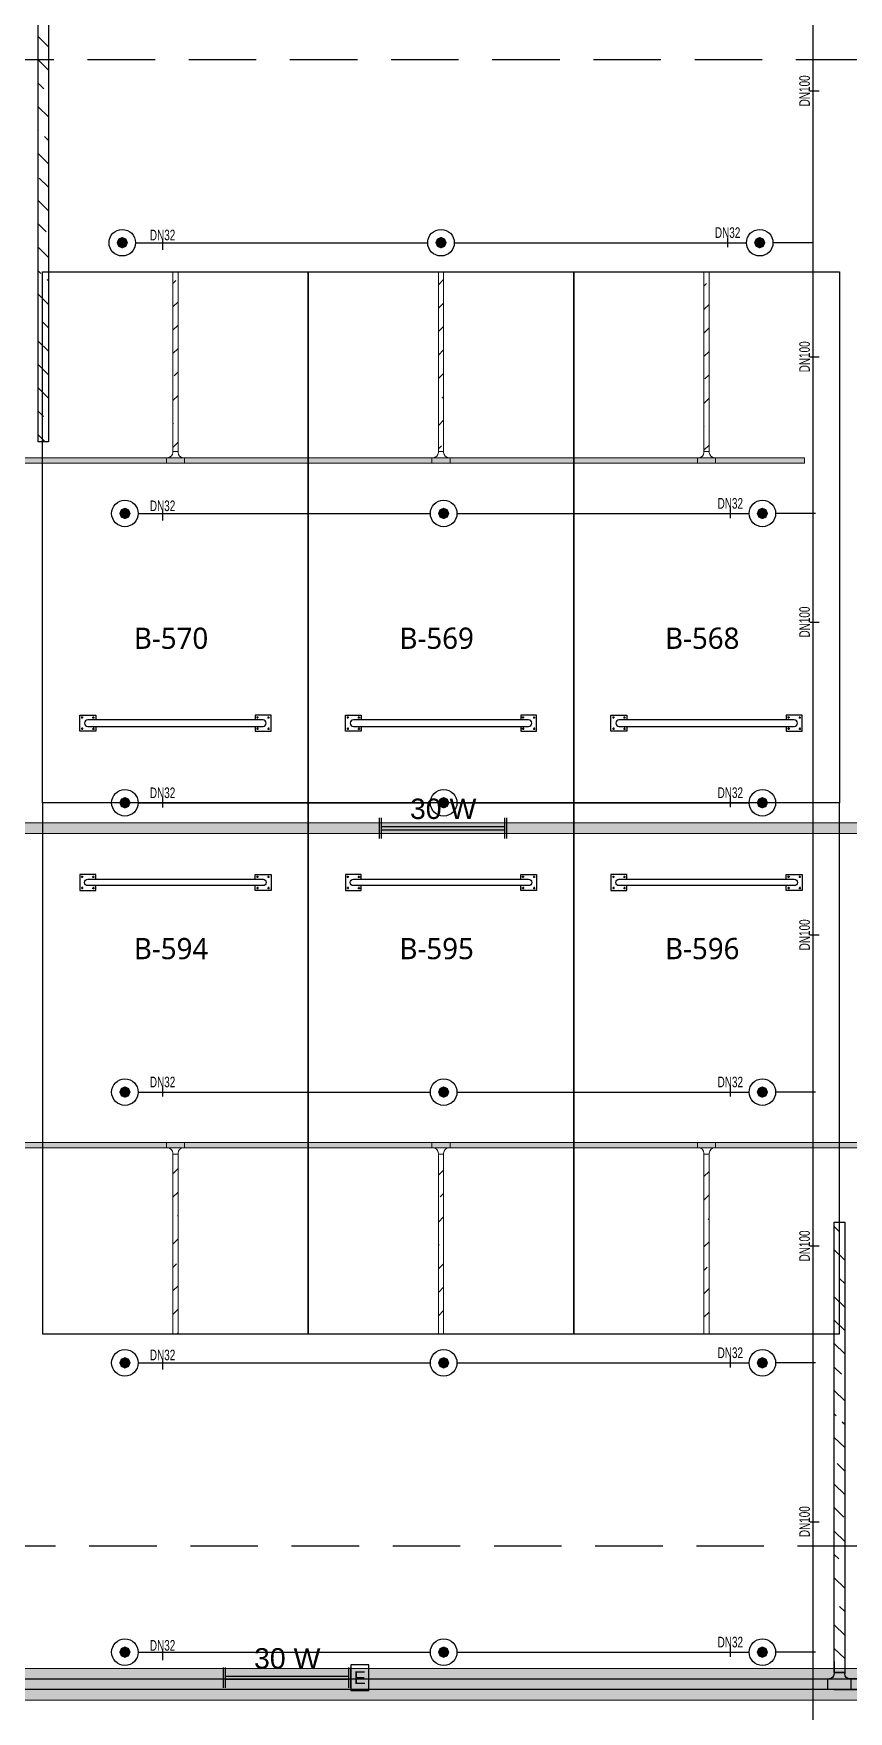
# Model space of a CAD drawing. Header units: millimetres. Extents: x -379292 to 1221486, y 92049 to 447512.
# Drawn here: x -183790 to -176120, y 140261 to 156064 of the extents above; entities that cross this region are included whole.
import ezdxf
from ezdxf.enums import TextEntityAlignment as Align

# ---------------------------------------------------------------- set-up
doc = ezdxf.new("R2010")
doc.units = ezdxf.units.MM
doc.linetypes.add('HIDDEN', pattern=[9.525, 6.35, -3.175])
for name, color, linetype in [('-M-YNGN-BORUID', 7, 'Continuous'), ('-M-YNGN-BORUUZUN', 7, 'Continuous'), ('-M-YNGN-BORUYUK', 7, 'Continuous'), ('-M-YNGN-SPR-YUK', 7, 'Continuous'), ('-M-YNGN-ZON5-CAP-', 7, 'Continuous'), ('-M-YNGN-ZON5-SPR-', 7, 'Continuous'), ('05_SYMBOL', 2, 'Continuous'), ('08_LAMP', 4, 'Continuous'), ('202-A-Y-MahalAd', 141, 'Continuous'), ('E_CT_ZA', 6, 'Continuous')]:
    doc.layers.add(name, color=color, linetype=linetype)
doc.layers.add('-M-YNGN-SPR-CAPCIZGI', color=188, linetype='Continuous', plot=False)
for name, color, linetype, lineweight in [('-M-YNGN-ZON5', 11, 'SP', 30), ('E_CT_AYDINLATMA', 3, 'Continuous', 9), ('E_CT_KA', 4, 'Continuous', 9), ('E_CT_KIRMIZI', 1, 'Continuous', 9)]:
    doc.layers.add(name, color=color, linetype=linetype, lineweight=lineweight)
doc.styles.add('CIZGI', font='tahoma.ttf', dxfattribs={"width": 0.8, "oblique": 20})
doc.styles.add('HCAD', font='HCAD.SHX', dxfattribs={"width": 0.8, "height": 0.2})
doc.styles.add('PIPESIZE', font='hcad.shx', dxfattribs={"width": 0.8})
doc.styles.add('SPR-NOT', font='romans.shx')
doc.styles.get("Standard").update_dxf_attribs({"font": 'segoeuil.ttf'})
doc.styles.add('YAZI-2', font='arial.ttf', dxfattribs={"height": 2})
doc.linetypes.add('SP', pattern='A,2,-0.1,["SP",CIZGI,S=0.14,R=0.2,X=0,Y=-0.07],-0.255', length=2.355)

# ---------------------------------------------------------------- blocks, each defined once
blk = doc.blocks.new('202_Vida')
at = {"color": 0, "linetype": 'ByBlock', "ltscale": 0.2}
for points in [[(1, 0), (-1, 0)], [(0, 1), (0, -1)]]:
    blk.add_lwpolyline(points, dxfattribs=at)
at = {"color": 0, "linetype": 'ByBlock'}
for radius in [0.42, 0.23, 0.155]:
    blk.add_circle((0, 0), radius, dxfattribs=at)
blk = doc.blocks.new('202_Stoper')
at = {"color": 0, "linetype": 'ByBlock'}
for points in [[(-750, -30), (-750, -75), (-900, -75), (-900, 75), (-750, 75), (-750, 30)], [(750, -30), (750, -75), (900, -75), (900, 75), (750, 75), (750, 30)]]:
    blk.add_lwpolyline(points, dxfattribs=at)
blk.add_lwpolyline([(825, -30, 1), (825, 30), (-825, 30, 1), (-825, -30)], format="xyb", close=True, dxfattribs=at)
at = {"color": 0, "linetype": 'ByBlock', "yscale": 10, "zscale": 10, "rotation": 180}
for p, xscale in [((-877, 53), -10), ((-772, 53), 10), ((772, 53), -10), ((877, 53), 10)]:
    blk.add_blockref('202_Vida', p, dxfattribs=dict(at, xscale=xscale))
at = {"color": 0, "linetype": 'ByBlock', "yscale": 10, "zscale": 10}
for p, xscale in [((-877, -52), 10), ((-772, -52), -10), ((772, -52), 10), ((877, -52), -10)]:
    blk.add_blockref('202_Vida', p, dxfattribs=dict(at, xscale=xscale))
blk = doc.blocks.new('202_Mahalblok')
at = {"color": 0, "linetype": 'ByBlock', "flags": 128}
blk.add_lwpolyline([(0, 0), (0, 5000), (2500, 5000), (2500, 0)], close=True, dxfattribs=at)
at = {"color": 252}
blk.add_blockref('202_Stoper', (1250, 750), dxfattribs=at)
at = {"color": 0, "linetype": 'ByBlock', "ltscale": 25}
blk.add_attdef('MAHALNO', text='', height=200, dxfattribs=at).set_placement((1209, 1390), align=Align.BOTTOM_CENTER)
blk = doc.blocks.new('OtoParkBodrumKatMimari')
at = {"layer": '05_SYMBOL', "color": 252, "linetype": 'HIDDEN', "ltscale": 100}
blk.add_lwpolyline([(118969, 41000), (30876, 41000, -0.179563), (29572, 41484), (17953, 51484, -0.695543), (19258, 55000), (127791, 55000, -0.645796), (129290, 51677), (120469, 41677, -0.215217)], format="xyb", close=True, dxfattribs=at)
at = {"layer": '202-A-Y-MahalAd', "color": 8, "ltscale": 25}
for p, values in [((62650, 48000), {'MAHALNO': 'B-570'}), ((65150, 48000), {'MAHALNO': 'B-569'}), ((67650, 48000), {'MAHALNO': 'B-568'})]:
    blk.add_blockref('202_Mahalblok', p, dxfattribs=at).add_auto_attribs(values)
ref = blk.add_blockref('202_Mahalblok', (62650, 48000), dxfattribs=dict(at, xscale=-1, rotation=180))
ref.add_attrib('MAHALNO', 'B-594', dxfattribs={"layer": '0', "color": 0, "linetype": 'ByBlock', "ltscale": 25, "height": 200}).set_placement((63859, 46467), align=Align.BOTTOM_CENTER)
ref = blk.add_blockref('202_Mahalblok', (65150, 48000), dxfattribs=dict(at, xscale=-1, rotation=180))
ref.add_attrib('MAHALNO', 'B-595', dxfattribs={"layer": '0', "color": 0, "linetype": 'ByBlock', "ltscale": 25, "height": 200}).set_placement((66359, 46467), align=Align.BOTTOM_CENTER)
ref = blk.add_blockref('202_Mahalblok', (67650, 48000), dxfattribs=dict(at, xscale=-1, rotation=180))
ref.add_attrib('MAHALNO', 'B-596', dxfattribs={"layer": '0', "color": 0, "linetype": 'ByBlock', "ltscale": 25, "height": 200}).set_placement((68859, 46467), align=Align.BOTTOM_CENTER)
blk = doc.blocks.new('SPRKL100')
at = {"layer": '-M-YNGN-SPR-CAPCIZGI'}
blk.add_line((0, 0.43), (0, -0.43), dxfattribs=at)
at = {"layer": '-M-YNGN-BORUID', "color": 0, "style": 'HCAD', "width": 0.8, "flags": 1}
blk.add_attdef('DIC', text='', height=0.4, dxfattribs=at).set_placement((0, -1.69), align=Align.CENTER)
at = {"layer": '-M-YNGN-BORUUZUN', "color": 0, "style": 'HCAD', "width": 0.7}
blk.add_attdef('BOY', text='', height=0.8, dxfattribs=at).set_placement((0, -1.08), align=Align.CENTER)
at = {"layer": '-M-YNGN-BORUYUK', "color": 6, "style": 'PIPESIZE', "width": 0.8}
blk.add_attdef('YUK', text='', height=0.5, dxfattribs=at).set_placement((0, 1.87), align=Align.CENTER)
at = {"color": 0, "style": 'PIPESIZE', "width": 0.7}
blk.add_attdef('CAP', text='', height=1, dxfattribs=at).set_placement((0, 0.45), align=Align.CENTER)
blk = doc.blocks.new('SP-C-UP-12')
at = {"ltscale": 10}
blk.add_line((0, 0), (0, 0), dxfattribs=at)
at = {"color": 1, "linetype": 'Continuous'}
blk.add_circle((0, 0), 12.5, dxfattribs=at)
at = {"ltscale": 10}
for points in [[(-5.4, 0), (-3.8, 3.8), (-3.8, -3.8), (0, 5.4)], [(-3.8, -3.8), (0, 5.4), (0, -5.4), (3.8, 3.8)], [(0, -5.4), (3.8, 3.8), (3.8, -3.8), (5.4, 0)]]:
    blk.add_solid(points, dxfattribs=at)
at = {"layer": '-M-YNGN-SPR-YUK', "style": 'SPR-NOT', "width": 0.5, "flags": 9}
for tag, p in [('YUK', (0, 17.8)), ('CAP', (0, 14.4)), ('TIP', (0.2, 10.8))]:
    blk.add_attdef(tag, text='', height=2.5, dxfattribs=at).set_placement(p, align=Align.MIDDLE_CENTER)
blk = doc.blocks.new('A$C69E8C7F8')
at = {"layer": '-M-YNGN-ZON5', "ltscale": 500}
for p, q in [((-2056.3, 6569.4), (-2056.3, 359.4)), ((-2693.8, 5236.9), (-2418.8, 5236.9)), ((-2393.8, 5236.9), (-2118.8, 5236.9)), ((-2056.3, 5236.9), (-2093.8, 5236.9)), ((-2691.3, 4981.9), (-2416.3, 4981.9)), ((-2391.3, 4981.9), (-2116.3, 4981.9)), ((-2053.8, 4981.9), (-2091.3, 4981.9)), ((-2691.3, 4709.4), (-2416.3, 4709.4)), ((-2391.3, 4709.4), (-2116.3, 4709.4)), ((-2053.8, 4709.4), (-2091.3, 4709.4)), ((-2691.3, 4436.9), (-2416.3, 4436.9)), ((-2391.3, 4436.9), (-2116.3, 4436.9)), ((-2053.8, 4436.9), (-2091.3, 4436.9)), ((-2691.3, 4181.9), (-2416.3, 4181.9)), ((-2391.3, 4181.9), (-2116.3, 4181.9)), ((-2053.8, 4181.9), (-2091.3, 4181.9)), ((-2691.3, 3909.4), (-2416.3, 3909.4)), ((-2391.3, 3909.4), (-2116.3, 3909.4)), ((-2053.8, 3909.4), (-2091.3, 3909.4))]:
    blk.add_line(p, q, dxfattribs=at)
at = {"layer": '-M-YNGN-ZON5-CAP-'}
ref = blk.add_blockref('SPRKL100', (-2054.6, 5379.9), dxfattribs=dict(at, xscale=10.00000000000001, yscale=10.00000000000001, zscale=10.00000000000001, rotation=90))
ref.add_attrib('CAP', 'DN100', dxfattribs={"layer": '0', "color": 0, "height": 10, "rotation": 90, "style": 'PIPESIZE', "width": 0.7}).set_placement((-2059.1, 5379.9), align=Align.CENTER)
ref = blk.add_blockref('SPRKL100', (-2668.4, 5234.6), dxfattribs=dict(at, xscale=10, yscale=10, zscale=10))
ref.add_attrib('CAP', 'DN32', dxfattribs={"layer": '0', "color": 0, "height": 10, "style": 'PIPESIZE', "width": 0.7}).set_placement((-2668.4, 5239.1), align=Align.CENTER)
ref = blk.add_blockref('SPRKL100', (-2136.5, 5236.9), dxfattribs=dict(at, xscale=10, yscale=10, zscale=10))
ref.add_attrib('CAP', 'DN32', dxfattribs={"layer": '0', "color": 0, "height": 10, "style": 'PIPESIZE', "width": 0.7}).set_placement((-2136.5, 5241.4), align=Align.CENTER)
ref = blk.add_blockref('SPRKL100', (-2054.6, 5129.4), dxfattribs=dict(at, xscale=10.00000000000001, yscale=10.00000000000001, zscale=10.00000000000001, rotation=90))
ref.add_attrib('CAP', 'DN100', dxfattribs={"layer": '0', "color": 0, "height": 10, "rotation": 90, "style": 'PIPESIZE', "width": 0.7}).set_placement((-2059.1, 5129.4), align=Align.CENTER)
ref = blk.add_blockref('SPRKL100', (-2668.4, 4979.6), dxfattribs=dict(at, xscale=10, yscale=10, zscale=10))
ref.add_attrib('CAP', 'DN32', dxfattribs={"layer": '0', "color": 0, "height": 10, "style": 'PIPESIZE', "width": 0.7}).set_placement((-2668.4, 4984.1), align=Align.CENTER)
ref = blk.add_blockref('SPRKL100', (-2134, 4981.9), dxfattribs=dict(at, xscale=10, yscale=10, zscale=10))
ref.add_attrib('CAP', 'DN32', dxfattribs={"layer": '0', "color": 0, "height": 10, "style": 'PIPESIZE', "width": 0.7}).set_placement((-2134, 4986.4), align=Align.CENTER)
ref = blk.add_blockref('SPRKL100', (-2054.6, 4879.6), dxfattribs=dict(at, xscale=10.00000000000001, yscale=10.00000000000001, zscale=10.00000000000001, rotation=90))
ref.add_attrib('CAP', 'DN100', dxfattribs={"layer": '0', "color": 0, "height": 10, "rotation": 90, "style": 'PIPESIZE', "width": 0.7}).set_placement((-2059.1, 4879.6), align=Align.CENTER)
ref = blk.add_blockref('SPRKL100', (-2668.4, 4709.3), dxfattribs=dict(at, xscale=10, yscale=10, zscale=10))
ref.add_attrib('CAP', 'DN32', dxfattribs={"layer": '0', "color": 0, "height": 10, "style": 'PIPESIZE', "width": 0.7}).set_placement((-2668.4, 4713.8), align=Align.CENTER)
ref = blk.add_blockref('SPRKL100', (-2134, 4709.4), dxfattribs=dict(at, xscale=10, yscale=10, zscale=10))
ref.add_attrib('CAP', 'DN32', dxfattribs={"layer": '0', "color": 0, "height": 10, "style": 'PIPESIZE', "width": 0.7}).set_placement((-2134, 4713.9), align=Align.CENTER)
ref = blk.add_blockref('SPRKL100', (-2054.6, 4585), dxfattribs=dict(at, xscale=10.00000000000001, yscale=10.00000000000001, zscale=10.00000000000001, rotation=90))
ref.add_attrib('CAP', 'DN100', dxfattribs={"layer": '0', "color": 0, "height": 10, "rotation": 90, "style": 'PIPESIZE', "width": 0.7}).set_placement((-2059.1, 4585), align=Align.CENTER)
ref = blk.add_blockref('SPRKL100', (-2668.4, 4436.9), dxfattribs=dict(at, xscale=10, yscale=10, zscale=10))
ref.add_attrib('CAP', 'DN32', dxfattribs={"layer": '0', "color": 0, "height": 10, "style": 'PIPESIZE', "width": 0.7}).set_placement((-2668.4, 4441.4), align=Align.CENTER)
ref = blk.add_blockref('SPRKL100', (-2134, 4436.9), dxfattribs=dict(at, xscale=10, yscale=10, zscale=10))
ref.add_attrib('CAP', 'DN32', dxfattribs={"layer": '0', "color": 0, "height": 10, "style": 'PIPESIZE', "width": 0.7}).set_placement((-2134, 4441.4), align=Align.CENTER)
ref = blk.add_blockref('SPRKL100', (-2054.6, 4292), dxfattribs=dict(at, xscale=10.00000000000001, yscale=10.00000000000001, zscale=10.00000000000001, rotation=90))
ref.add_attrib('CAP', 'DN100', dxfattribs={"layer": '0', "color": 0, "height": 10, "rotation": 90, "style": 'PIPESIZE', "width": 0.7}).set_placement((-2059.1, 4292), align=Align.CENTER)
ref = blk.add_blockref('SPRKL100', (-2668.4, 4179.8), dxfattribs=dict(at, xscale=10, yscale=10, zscale=10))
ref.add_attrib('CAP', 'DN32', dxfattribs={"layer": '0', "color": 0, "height": 10, "style": 'PIPESIZE', "width": 0.7}).set_placement((-2668.4, 4184.3), align=Align.CENTER)
ref = blk.add_blockref('SPRKL100', (-2134, 4181.9), dxfattribs=dict(at, xscale=10, yscale=10, zscale=10))
ref.add_attrib('CAP', 'DN32', dxfattribs={"layer": '0', "color": 0, "height": 10, "style": 'PIPESIZE', "width": 0.7}).set_placement((-2134, 4186.4), align=Align.CENTER)
ref = blk.add_blockref('SPRKL100', (-2054.6, 4032.3), dxfattribs=dict(at, xscale=10.00000000000001, yscale=10.00000000000001, zscale=10.00000000000001, rotation=90))
ref.add_attrib('CAP', 'DN100', dxfattribs={"layer": '0', "color": 0, "height": 10, "rotation": 90, "style": 'PIPESIZE', "width": 0.7}).set_placement((-2059.1, 4032.3), align=Align.CENTER)
ref = blk.add_blockref('SPRKL100', (-2668.4, 3906.3), dxfattribs=dict(at, xscale=10, yscale=10, zscale=10))
ref.add_attrib('CAP', 'DN32', dxfattribs={"layer": '0', "color": 0, "height": 10, "style": 'PIPESIZE', "width": 0.7}).set_placement((-2668.4, 3910.8), align=Align.CENTER)
ref = blk.add_blockref('SPRKL100', (-2134, 3909.4), dxfattribs=dict(at, xscale=10, yscale=10, zscale=10))
ref.add_attrib('CAP', 'DN32', dxfattribs={"layer": '0', "color": 0, "height": 10, "style": 'PIPESIZE', "width": 0.7}).set_placement((-2134, 3913.9), align=Align.CENTER)
at = {"layer": '-M-YNGN-ZON5-SPR-', "ltscale": 25}
for p in [(-2706.3, 5236.9), (-2406.3, 5236.9), (-2106.3, 5236.9), (-2703.8, 4981.9), (-2403.8, 4981.9), (-2103.8, 4981.9), (-2703.8, 4709.4), (-2403.8, 4709.4), (-2103.8, 4709.4), (-2703.8, 4436.9), (-2403.8, 4436.9), (-2103.8, 4436.9), (-2703.8, 4181.9), (-2403.8, 4181.9), (-2103.8, 4181.9), (-2703.8, 3909.4), (-2403.8, 3909.4), (-2103.8, 3909.4)]:
    blk.add_blockref('SP-C-UP-12', p, dxfattribs=at)
blk = doc.blocks.new('*U587')
h = blk.add_hatch()
h.set_pattern_fill('ANSI33', color=0, scale=50, angle=1, style=0)
h.paths.add_polyline_path([(-1548, 100), (43358, 100), (43358, 0), (-1548, 0)])
at = {"color": 0}
blk.add_lwpolyline([(-1548, 100), (43358, 100), (43358, 0), (-1548, 0)], close=True, dxfattribs=at)
at = {"ltscale": 25, "flags": 1}
for tag, p in [('YUKSEKLIK', (-229, -149)), ('KALINLIK', (-229, -213))]:
    blk.add_attdef(tag, p, '', height=50, dxfattribs=at)
blk = doc.blocks.new('*U728')
h = blk.add_hatch()
h.set_pattern_fill('ANSI33', color=0, scale=50, angle=1, style=0)
h.paths.add_polyline_path([(-52269, 50), (403, 50), (403, 0), (-52269, 0)])
at = {"color": 0}
blk.add_lwpolyline([(-52269, 50), (403, 50), (403, 0), (-52269, 0)], close=True, dxfattribs=at)
at = {"ltscale": 25, "flags": 1}
for tag, p in [('YUKSEKLIK', (-229, -149)), ('KALINLIK', (-229, -213))]:
    blk.add_attdef(tag, p, '', height=50, dxfattribs=at)
blk = doc.blocks.new('*U944')
h = blk.add_hatch()
h.set_pattern_fill('ANSI33', color=0, scale=50, angle=1, style=0)
h.paths.add_polyline_path([(-4491, 100), (-295, 100), (-295, 0), (-4491, 0)])
at = {"color": 0}
blk.add_lwpolyline([(-4491, 100), (-295, 100), (-295, 0), (-4491, 0)], close=True, dxfattribs=at)
at = {"ltscale": 25, "flags": 1}
for tag, p in [('YUKSEKLIK', (-229, -149)), ('KALINLIK', (-229, -213))]:
    blk.add_attdef(tag, p, '', height=50, dxfattribs=at)
blk = doc.blocks.new('*U956')
h = blk.add_hatch()
h.set_pattern_fill('ANSI33', color=0, scale=50, angle=1, style=0)
h.paths.add_polyline_path([(-4141, 100), (101, 100), (101, 0), (-4141, 0)])
at = {"color": 0}
blk.add_lwpolyline([(-4141, 100), (101, 100), (101, 0), (-4141, 0)], close=True, dxfattribs=at)
at = {"ltscale": 25, "flags": 1}
for tag, p in [('YUKSEKLIK', (-229, -149)), ('KALINLIK', (-229, -213))]:
    blk.add_attdef(tag, p, '', height=50, dxfattribs=at)
blk = doc.blocks.new('*U447')
at = {"color": 0}
for p, q in [((264, 264), (-164, 264)), ((-164, 164), (-50, 164)), ((-60, 264), (-60, 164)), ((0, 264), (264, 264)), ((264, 164), (150, 164)), ((160, 264), (160, 164)), ((0, 0), (0, 114)), ((0, 104), (100, 104)), ((100, 0), (100, 114))]:
    blk.add_line(p, q, dxfattribs=at)
for centre, start, end in [((-50, 114), 0, 90), ((150, 114), 90, 180)]:
    blk.add_arc(centre, 50, start, end, dxfattribs=at)
blk = doc.blocks.new('40 W SIVA ÜSTÜ ETANJ LED 50')
at = {"layer": '08_LAMP'}
for p, q in [((-625, -100), (-625, 100)), ((-605, -100), (-605, 100)), ((-605, 15), (605, 15)), ((605, -100), (605, 100)), ((625, -100), (625, 100)), ((-605, -15), (605, -15))]:
    blk.add_line(p, q, dxfattribs=at)
at = {"layer": '08_LAMP', "color": 2, "style": 'YAZI-2'}
blk.add_text('30 W', height=200, dxfattribs=at).set_placement((0, 90), align=Align.CENTER)
blk = doc.blocks.new('40 W SIVA ÜSTÜ ETANJ LED E 50')
at = {"layer": '08_LAMP'}
for p, q in [((-625, -100), (-625, 100)), ((-605, -100), (-605, 100)), ((-605, 15), (605, 15)), ((605, -100), (605, 100)), ((625, -100), (625, 100)), ((-605, -15), (605, -15))]:
    blk.add_line(p, q, dxfattribs=at)
blk.add_lwpolyline([(625, -125), (800, -125), (800, 125), (625, 125)], close=True, dxfattribs=at)
at = {"layer": '08_LAMP', "color": 2, "style": 'YAZI-2'}
blk.add_text('30 W', height=200, dxfattribs=at).set_placement((0, 90), align=Align.CENTER)
blk.add_text('E', height=125, dxfattribs=at).set_placement((713, 0), align=Align.MIDDLE)
blk = doc.blocks.new('*U1030')
h = blk.add_hatch()
h.set_pattern_fill('ANSI33', color=0, scale=50, angle=1, style=0)
h.paths.add_polyline_path([(-2093, 50), (-403, 50), (-403, 0), (-2093, 0)])
at = {"color": 0}
blk.add_lwpolyline([(-2093, 50), (-403, 50), (-403, 0), (-2093, 0)], close=True, dxfattribs=at)
at = {"ltscale": 25, "flags": 1}
for tag, p in [('YUKSEKLIK', (-229, -149)), ('KALINLIK', (-229, -213))]:
    blk.add_attdef(tag, p, '', height=50, dxfattribs=at)
blk = doc.blocks.new('*U1012')
at = {"color": 0}
for p, q in [((214, 214), (-164, 214)), ((-164, 164), (-50, 164)), ((-60, 214), (-60, 164)), ((0, 214), (214, 214)), ((214, 164), (100, 164)), ((110, 214), (110, 164)), ((0, 0), (0, 114)), ((0, 104), (50, 104)), ((50, 0), (50, 114))]:
    blk.add_line(p, q, dxfattribs=at)
for centre, start, end in [((-50, 114), 0, 90), ((100, 114), 90, 180)]:
    blk.add_arc(centre, 50, start, end, dxfattribs=at)
blk = doc.blocks.new('*U1033')
h = blk.add_hatch()
h.set_pattern_fill('ANSI33', color=0, scale=50, angle=1, style=0)
h.paths.add_polyline_path([(-60748, 50), (403, 50), (403, 0), (-60748, 0)])
at = {"color": 0}
blk.add_lwpolyline([(-60748, 50), (403, 50), (403, 0), (-60748, 0)], close=True, dxfattribs=at)
at = {"ltscale": 25, "flags": 1}
for tag, p in [('YUKSEKLIK', (-229, -149)), ('KALINLIK', (-229, -213))]:
    blk.add_attdef(tag, p, '', height=50, dxfattribs=at)
blk = doc.blocks.new('*U1035')
h = blk.add_hatch()
h.set_pattern_fill('ANSI33', color=0, scale=50, angle=1, style=0)
h.paths.add_polyline_path([(-47993, 100), (-249, 100), (-249, 0), (-47993, 0)])
at = {"color": 0}
blk.add_lwpolyline([(-47993, 100), (-249, 100), (-249, 0), (-47993, 0)], close=True, dxfattribs=at)
at = {"ltscale": 25, "flags": 1}
for tag, p in [('YUKSEKLIK', (-229, -149)), ('KALINLIK', (-229, -213))]:
    blk.add_attdef(tag, p, '', height=50, dxfattribs=at)
blk = doc.blocks.new('*U1034')
h = blk.add_hatch()
h.set_pattern_fill('ANSI33', color=0, scale=50, angle=1, style=0)
h.paths.add_polyline_path([(-48733, 300), (-889, 300), (-889, 0), (-48733, 0)])
at = {"color": 0}
blk.add_lwpolyline([(-48733, 300), (-889, 300), (-889, 0), (-48733, 0)], close=True, dxfattribs=at)
at = {"ltscale": 25, "flags": 1}
for tag, p in [('YUKSEKLIK', (-229, -149)), ('KALINLIK', (-229, -213))]:
    blk.add_attdef(tag, p, '', height=50, dxfattribs=at)

msp = doc.modelspace()

# ---------------------------------------------------------------- block references
at = {"color": 8}
msp.add_blockref('OtoParkBodrumKatMimari', (-246354.8, 100818.8), dxfattribs=at)

# ---------------------------------------------------------------- next in the draw order: block references
at = {"layer": '-M-YNGN-ZON5', "ltscale": 25, "xscale": 10, "yscale": 10, "zscale": 10}
msp.add_blockref('A$C69E8C7F8', (-155891.8, 101725.1), dxfattribs=at)
at = {"layer": '08_LAMP', "xscale": 0.96, "yscale": 0.96, "zscale": 0.96}
for name, p in [('40 W SIVA ÜSTÜ ETANJ LED 50', (-179934.2, 148579.8)), ('40 W SIVA ÜSTÜ ETANJ LED E 50', (-181402.1, 140578.4))]:
    msp.add_blockref(name, p, dxfattribs=at)
at = {"layer": 'E_CT_AYDINLATMA', "rotation": 180}
msp.add_blockref('*U587', (-171446.4, 148628.8), dxfattribs=at)
at = {"layer": 'E_CT_KA', "rotation": 180}
msp.add_blockref('*U1034', (-216788.7, 140666.6), dxfattribs=at)
at = {"layer": 'E_CT_KIRMIZI', "color": 1, "xscale": -1}
for p, rotation in [((-182429.8, 151725.8), 89.9999999999999), ((-179929.8, 151725.8), 89.9999999999999), ((-177429.8, 151725.8), 89.9999999999999), ((-182479.8, 145911.7), 269.9999999999999), ((-179979.8, 145911.7), 269.9999999999999), ((-177479.8, 145911.7), 269.9999999999999)]:
    msp.add_blockref('*U1030', p, dxfattribs=dict(at, rotation=rotation))
at = {"layer": 'E_CT_KIRMIZI', "color": 2, "xscale": -1, "rotation": 180}
for p in [(-182479.8, 152232.8), (-179979.8, 152232.8), (-177479.8, 152232.8)]:
    msp.add_blockref('*U1012', p, dxfattribs=at)
at = {"layer": 'E_CT_KIRMIZI', "color": 1, "rotation": 180}
for name, p in [('*U728', (-228803.7, 152068.8)), ('*U1033', (-228803.7, 145618.8))]:
    msp.add_blockref(name, p, dxfattribs=at)
at = {"layer": 'E_CT_KIRMIZI', "color": 2, "xscale": -1}
for p in [(-182429.8, 145404.8), (-179929.8, 145404.8), (-177429.8, 145404.8)]:
    msp.add_blockref('*U1012', p, dxfattribs=at)
at = {"layer": 'E_CT_ZA', "color": 112}
for name, p, rotation in [('*U944', (-183647.8, 156710.1), 90), ('*U956', (-176254.8, 140728), 270), ('*U1035', (-216348.7, 140566.6), 180)]:
    msp.add_blockref(name, p, dxfattribs=dict(at, rotation=rotation))
at = {"layer": 'E_CT_ZA', "color": 2, "xscale": -1, "rotation": 180}
msp.add_blockref('*U447', (-176254.8, 140730.6), dxfattribs=at)

doc.saveas('drawing.dxf')
